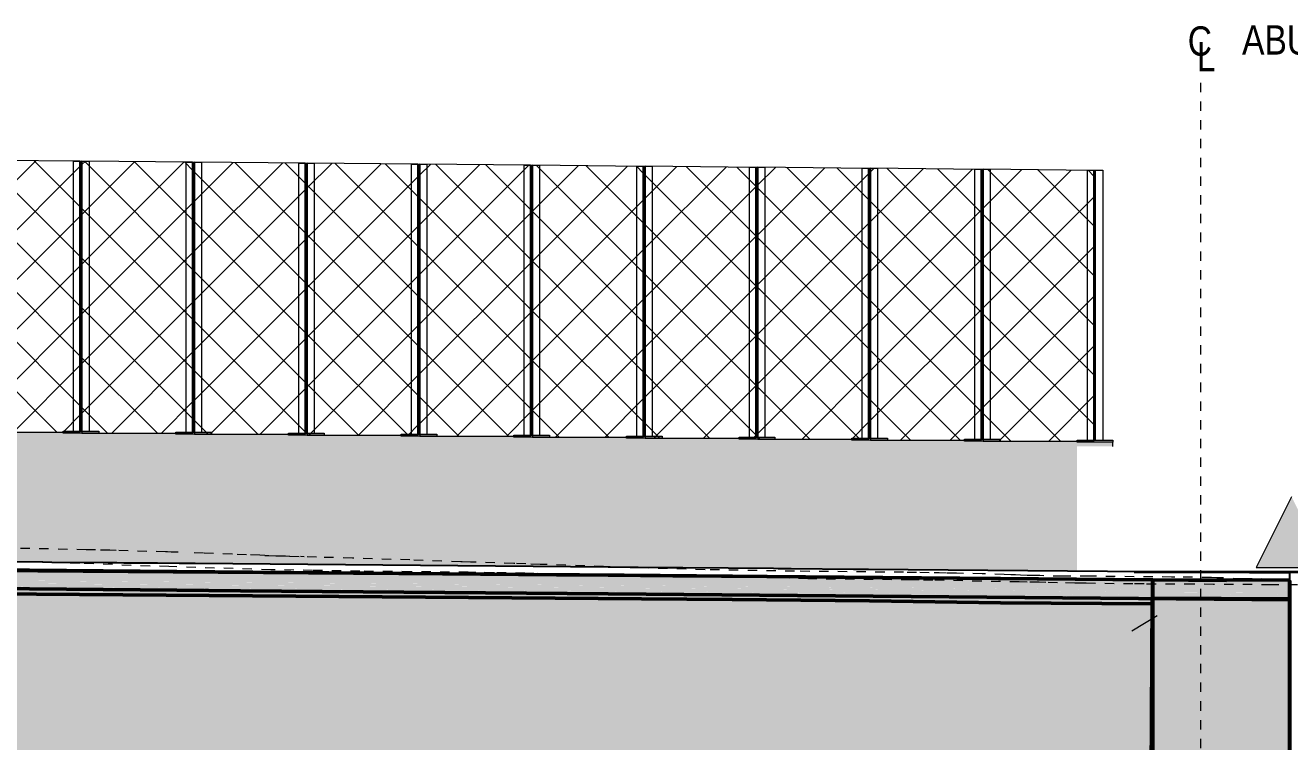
# Model space of a CAD drawing. Header units: metres. Extents: x -1147 to -802, y 5 to 567.
# Drawn here: x -950.44 to -936.96, y 20.04 to 27.68 of the extents above; entities that cross this region are included whole.
import ezdxf

# ---------------------------------------------------------------- set-up
doc = ezdxf.new("R2010")
doc.units = ezdxf.units.M
doc.linetypes.add('Dash - Tight', pattern=[0.0045, 0.003, -0.0015])
doc.linetypes.add('JacobsCenter', pattern=[0.015, 0.009, -0.0015, 0.003, -0.0015])
for name, color, linetype, lineweight in [('A-ANNO-NOTE', 7, 'Continuous', 9), ('A-DETL', 7, 'Continuous', 13), ('A-DETL-GENF', 7, 'Continuous', 9), ('A-FLOR', 7, 'Continuous', 50), ('A-FLOR-PATT', 7, 'Continuous', 40), ('S-BEAM', 7, 'Continuous', 50)]:
    doc.layers.add(name, color=color, linetype=linetype, lineweight=lineweight)
doc.styles.add('Arial Narrow_1', font='ARIALN.TTF', dxfattribs={"height": 0.3125})
pattern_1 = [(45, (-954.57835, 10.849), (-0.265165, 0.265165), []), (135, (-954.57835, 10.849), (-0.265165, -0.265165), [])]

# ---------------------------------------------------------------- blocks, each defined once
blk = doc.blocks.new('T2DPAA-T2D-PWA-SU-M3D-000101_dwg-40820706-DRG-2873010 - ELEVATION')
at = {"color": 9, "linetype": 'Dash - Tight', "lineweight": 18, "true_color": 0xc0c0c0}
for p, q in [((-321.161, 21.955), (-321.247, 21.958)), ((-320.763, 21.943), (-321.161, 21.955)), ((-320.211, 21.923), (-320.763, 21.943)), ((-319.81, 21.909), (-320.211, 21.923)), ((-318.723, 21.876), (-319.81, 21.909)), ((-318.276, 21.869), (-318.723, 21.876)), ((-317.772, 21.86), (-318.276, 21.869)), ((-317.226, 21.855), (-317.772, 21.86)), ((-316.616, 21.849), (-317.226, 21.855)), ((-316.535, 21.847), (-316.616, 21.849)), ((-316.348, 21.844), (-316.535, 21.847)), ((-316.337, 21.844), (-316.348, 21.844)), ((-316.013, 21.838), (-316.337, 21.844)), ((-315.775, 21.833), (-316.013, 21.838)), ((-315.772, 21.833), (-315.774, 21.833)), ((-315.534, 21.825), (-315.772, 21.833)), ((-315.416, 21.82), (-315.534, 21.825)), ((-315.359, 21.817), (-315.416, 21.82)), ((-315.235, 21.815), (-315.359, 21.817)), ((-315.153, 21.813), (-315.233, 21.815)), ((-314.907, 21.806), (-315.153, 21.813)), ((-314.618, 21.807), (-314.907, 21.806)), ((-313.328, 21.793), (-314.618, 21.807)), ((-313.257, 21.79), (-313.328, 21.793)), ((-313.255, 21.79), (-313.257, 21.79)), ((-312.996, 21.779), (-313.255, 21.79)), ((-311.899, 21.768), (-312.996, 21.779)), ((-311.807, 21.767), (-311.899, 21.768)), ((-311.664, 21.764), (-311.807, 21.767)), ((-310.742, 21.746), (-311.664, 21.764)), ((-310.657, 21.744), (-310.742, 21.746)), ((-310.53, 21.742), (-310.657, 21.744)), ((-310.458, 21.74), (-310.53, 21.742)), ((-310.332, 21.738), (-310.458, 21.74)), ((-310.147, 21.734), (-310.332, 21.738)), ((-310.097, 21.733), (-310.147, 21.734)), ((-310.031, 21.732), (-310.097, 21.733)), ((-309.529, 21.724), (-310.031, 21.732)), ((-309.411, 21.724), (-309.529, 21.724)), ((-308.883, 21.721), (-309.411, 21.724)), ((-308.67, 21.72), (-308.883, 21.721)), ((-308.058, 21.716), (-308.67, 21.72)), ((-307.774, 21.715), (-308.058, 21.716))]:
    blk.add_line(p, q, dxfattribs=at)
blk = doc.blocks.new('T2DPAA-T2D-PWA-SU-M3D-000100_SurveySurface_rvt-3-DRG-2873010 - ELEVATION')
at = {"color": 9, "linetype": 'Dash - Tight', "lineweight": 18, "true_color": 0xc0c0c0}
blk.add_blockref('T2DPAA-T2D-PWA-SU-M3D-000101_dwg-40820706-DRG-2873010 - ELEVATION', (0, 0), dxfattribs=at)
blk = doc.blocks.new('T2DPAA-T2D-PWA-SU-M3D-000101_dwg-V28-DRG-2873010 - ELEVATION')
at = {"color": 9, "linetype": 'Dash - Tight', "lineweight": 18, "true_color": 0xc0c0c0}
for p, q in [((-321.091, 22.098), (-322.108, 22.119)), ((-320.691, 22.088), (-321.091, 22.098)), ((-320.439, 22.084), (-320.691, 22.088)), ((-320.592, 22.087), (-320.691, 22.088)), ((-319.844, 22.066), (-320.439, 22.084)), ((-320.37, 22.083), (-320.439, 22.084)), ((-319.822, 22.066), (-319.842, 22.066)), ((-319.785, 22.064), (-319.822, 22.066)), ((-319.709, 22.062), (-319.785, 22.064)), ((-319.44, 22.054), (-319.578, 22.059)), ((-319.132, 22.041), (-319.439, 22.054)), ((-318.98, 22.035), (-319.132, 22.041)), ((-318.838, 22.03), (-318.98, 22.035)), ((-318.785, 22.028), (-318.838, 22.03)), ((-318.785, 22.028), (-318.744, 22.027)), ((-318.744, 22.027), (-318.668, 22.025)), ((-318.667, 22.025), (-318.57, 22.023)), ((-318.57, 22.023), (-318.568, 22.023)), ((-318.567, 22.023), (-318.521, 22.021)), ((-318.52, 22.021), (-318.405, 22.016)), ((-318.368, 22.015), (-318.405, 22.016)), ((-318.236, 22.011), (-318.368, 22.015)), ((-317.852, 21.999), (-318.236, 22.011)), ((-317.238, 21.981), (-317.852, 21.999)), ((-316.697, 21.961), (-317.238, 21.981)), ((-316.682, 21.96), (-316.697, 21.961)), ((-316.591, 21.957), (-316.682, 21.96)), ((-316.132, 21.943), (-316.59, 21.957)), ((-316.119, 21.942), (-316.132, 21.943)), ((-316.001, 21.938), (-316.119, 21.942)), ((-315.849, 21.933), (-316.001, 21.938)), ((-315.175, 21.909), (-315.849, 21.933)), ((-314.902, 21.901), (-315.175, 21.909)), ((-314.889, 21.9), (-314.901, 21.901)), ((-314.092, 21.876), (-314.889, 21.9)), ((-313.137, 21.86), (-314.092, 21.876)), ((-311.976, 21.849), (-313.137, 21.86)), ((-311.838, 21.846), (-311.976, 21.849)), ((-311.703, 21.844), (-311.838, 21.846)), ((-311.602, 21.842), (-311.647, 21.843)), ((-311.596, 21.842), (-311.602, 21.842)), ((-311.518, 21.84), (-311.596, 21.842)), ((-311.411, 21.838), (-311.516, 21.84)), ((-311.137, 21.833), (-311.411, 21.838)), ((-310.901, 21.825), (-311.137, 21.833)), ((-310.831, 21.822), (-310.901, 21.825)), ((-310.814, 21.821), (-310.831, 21.822)), ((-310.809, 21.821), (-310.814, 21.821)), ((-310.783, 21.82), (-310.809, 21.821)), ((-310.727, 21.817), (-310.782, 21.82)), ((-310.658, 21.816), (-310.727, 21.817)), ((-310.604, 21.815), (-310.658, 21.816)), ((-310.522, 21.814), (-310.604, 21.815)), ((-310.278, 21.806), (-310.522, 21.814)), ((-309.991, 21.807), (-310.278, 21.806)), ((-309.117, 21.798), (-309.991, 21.807)), ((-309.083, 21.798), (-309.117, 21.798)), ((-308.693, 21.793), (-309.082, 21.798)), ((-308.634, 21.791), (-308.693, 21.793)), ((-308.362, 21.78), (-308.633, 21.791)), ((-307.259, 21.768), (-308.362, 21.78))]:
    blk.add_line(p, q, dxfattribs=at)
blk = doc.blocks.new('T2DPAA-T2D-PWA-SU-M3D-000100_SurveySurface_rvt-4-DRG-2873010 - ELEVATION')
at = {"color": 9, "linetype": 'Dash - Tight', "lineweight": 18, "true_color": 0xc0c0c0}
blk.add_blockref('T2DPAA-T2D-PWA-SU-M3D-000101_dwg-V28-DRG-2873010 - ELEVATION', (0, 0), dxfattribs=at)
blk = doc.blocks.new('CS_Annot_Centreline Symbol1 - CS_Annot_Centreline Symbol-5070896-DRG-2873010 - ELEVATION')
at = {"layer": 'A-ANNO-NOTE', "attachment_point": 1, "style": 'Arial Narrow_1'}
for s, insert, char_height, width in [('C  ', (-345.955, 27.609), 0.3125, 0.55116), ('L', (-345.858, 27.442), 0.312, 0.24051)]:
    blk.add_mtext(s, dxfattribs=dict(at, insert=insert, char_height=char_height, width=width))

msp = doc.modelspace()

# ---------------------------------------------------------------- hatches: boundary and pattern name
at = {"layer": 'A-DETL-GENF', "true_color": 0x808080}
h = msp.add_hatch(dxfattribs=at)
h.set_pattern_fill('FP_9', color=8, style=0, pattern_type=2)
h.set_pattern_definition(pattern_1)
h.paths.add_polyline_path([(-950.3337, 23.3449), (-949.8572, 23.3449), (-949.8572, 26.2335), (-951.0375, 26.2449), (-951.0372, 23.3449), (-950.3475, 23.3449)])
h = msp.add_hatch(dxfattribs=at)
h.set_pattern_fill('FP_9', color=8, style=0, pattern_type=2)
h.set_pattern_definition(pattern_1)
h.paths.add_polyline_path([(-949.3613, 23.3342), (-948.6559, 23.3342), (-948.6559, 26.2228), (-949.8362, 26.2342), (-949.8362, 23.3342), (-949.3682, 23.3342)])
h = msp.add_hatch(dxfattribs=at)
h.set_pattern_fill('FP_9', color=8, style=0, pattern_type=2)
h.set_pattern_definition(pattern_1)
h.paths.add_polyline_path([(-948.0579, 23.3234), (-947.4546, 23.3234), (-947.4546, 26.212), (-948.6349, 26.2234), (-948.6349, 23.3234), (-948.0855, 23.3234)])
h = msp.add_hatch(dxfattribs=at)
h.set_pattern_fill('FP_9', color=8, style=0, pattern_type=2)
h.set_pattern_definition(pattern_1)
h.paths.add_polyline_path([(-946.8751, 23.3127), (-946.2532, 23.3127), (-946.2532, 26.2013), (-947.4335, 26.2127), (-947.4335, 23.3127), (-946.8786, 23.3127)])
h = msp.add_hatch(dxfattribs=at)
h.set_pattern_fill('FP_9', color=8, style=0, pattern_type=2)
h.set_pattern_definition(pattern_1)
h.paths.add_polyline_path([(-945.6579, 23.302), (-945.0519, 23.302), (-945.0519, 26.1906), (-946.2322, 26.202), (-946.2322, 23.302), (-945.6855, 23.302)])
h = msp.add_hatch(dxfattribs=at)
h.set_pattern_fill('FP_9', color=8, style=0, pattern_type=2)
h.set_pattern_definition(pattern_1)
h.paths.add_polyline_path([(-944.5235, 23.2912), (-943.8506, 23.2923), (-943.8506, 26.1798), (-945.0308, 26.1912), (-945.0304, 23.2912), (-944.5269, 23.2912)])
h = msp.add_hatch(dxfattribs=at)
h.set_pattern_fill('FP_9', color=8, style=0, pattern_type=2)
h.set_pattern_definition(pattern_1)
h.paths.add_polyline_path([(-943.1545, 23.2805), (-942.6492, 23.2805), (-942.6492, 26.1691), (-943.8295, 26.1805), (-943.8295, 23.2805), (-943.1614, 23.2805)])
h = msp.add_hatch(dxfattribs=at)
h.set_pattern_fill('FP_9', color=8, style=0, pattern_type=2)
h.set_pattern_definition(pattern_1)
h.paths.add_polyline_path([(-941.9683, 23.2698), (-941.4479, 23.2698), (-941.4479, 26.1583), (-942.6282, 26.1698), (-942.6282, 23.2698), (-941.9752, 23.2698)])
h = msp.add_hatch(dxfattribs=at)
h.set_pattern_fill('FP_9', color=8, style=0, pattern_type=2)
h.set_pattern_definition(pattern_1)
h.paths.add_polyline_path([(-940.8097, 23.259), (-940.2466, 23.259), (-940.2466, 26.1476), (-941.4268, 26.159), (-941.4268, 23.259), (-940.8132, 23.259)])
h = msp.add_hatch(dxfattribs=at)
h.set_pattern_fill('FP_9', color=8, style=0, pattern_type=2)
h.set_pattern_definition(pattern_1)
h.paths.add_polyline_path([(-939.589, 23.2483), (-939.0452, 23.2486), (-939.0452, 26.1369), (-940.2255, 26.1483), (-940.2255, 23.2483), (-939.5925, 23.2483)])
at = {"layer": 'A-DETL-GENF', "true_color": 0xc0c0c0, "transparency": 33554563}
h = msp.add_hatch(color=9, dxfattribs=at)
h.paths.add_polyline_path([(-939.2252, 21.857), (-939.2252, 23.1911), (-938.8452, 23.1911), (-938.8452, 23.2342), (-973.7189, 23.5455), (-973.7189, 22.1605), (-971.3614, 22.1403), (-971.36, 22.644), (-971.3543, 22.6818), (-971.3383, 22.7233), (-971.3138, 22.76), (-971.2852, 22.7883), (-971.2438, 22.8131), (-971.2059, 22.8263), (-971.1614, 22.8313), (-967.8094, 22.8311), (-967.7667, 22.8262), (-967.7197, 22.8084), (-967.6831, 22.7841), (-967.6532, 22.7531), (-967.6292, 22.7124), (-967.6157, 22.6696), (-967.6114, 22.619), (-967.6114, 22.1082), (-961.7129, 22.0562), (-961.6577, 22.0565), (-961.5887, 22.0565), (-949.6579, 21.9528), (-939.2304, 21.8571)])
h.paths.add_polyline_path([(-962.9646, 22.0945), (-962.9646, 22.0945), (-962.968, 22.0945)])
h.paths.add_polyline_path([(-955.9026, 22.12), (-955.9026, 22.12), (-955.8992, 22.1201)])
h.paths.add_polyline_path([(-953.2854, 22.1253), (-953.2854, 22.1253), (-953.275, 22.1256)])
h.paths.add_polyline_path([(-953.2613, 22.1259), (-953.2613, 22.1259), (-953.2578, 22.1259)])
h.paths.add_polyline_path([(-953.2647, 22.1258), (-953.2647, 22.1258), (-953.2613, 22.1259)])
h.paths.add_polyline_path([(-953.2716, 22.1256), (-953.2716, 22.1256), (-953.2647, 22.1258)])
h.paths.add_polyline_path([(-951.6751, 22.1273), (-951.6751, 22.1273), (-951.6716, 22.1275)])
h.paths.add_polyline_path([(-951.6475, 22.1284), (-951.6475, 22.1284), (-951.6448, 22.1285)])
h.paths.add_polyline_path([(-951.651, 22.1282), (-951.651, 22.1282), (-951.6475, 22.1284)])
h.paths.add_polyline_path([(-953.0199, 22.131), (-953.0199, 22.131), (-953.0177, 22.131)])
h.paths.add_polyline_path([(-957.9578, 22.6228), (-957.9578, 22.6228), (-957.9543, 22.6228)])
h.paths.add_polyline_path([(-955.6302, 23.0923), (-955.6302, 23.0923), (-955.6233, 23.0924)])
h.paths.add_polyline_path([(-953.244, 23.1267), (-953.244, 23.1267), (-953.2302, 23.1269)])
h.paths.add_polyline_path([(-953.2578, 23.1265), (-953.2578, 23.1265), (-953.244, 23.1267)])
at = {"layer": 'A-DETL-GENF', "true_color": 0xff0000, "transparency": 33554563}
msp.add_hatch(color=1, dxfattribs=at).paths.add_polyline_path([(-937.3158, 21.9), (-936.5618, 21.9011), (-936.9385, 22.6545), (-937.3149, 21.9018)])
at = {"layer": 'A-DETL-GENF', "true_color": 0xc0c0c0, "transparency": 33554563}
h = msp.add_hatch(color=9, dxfattribs=at)
h.paths.add_polyline_path([(-936.9585, 18.1374), (-936.9585, 21.5674), (-938.4183, 21.5727), (-938.4186, 19.6429), (-938.8548, 19.6445), (-938.8548, 18.1442), (-938.3527, 18.1435), (-938.3527, 18.1441), (-937.1611, 18.1418), (-937.1607, 18.1381)])
h.paths.add_polyline_path([(-973.9669, 18.2496), (-973.9669, 19.9483), (-974.4036, 19.9499), (-974.4036, 21.8768), (-974.4036, 21.878), (-974.4036, 21.9032), (-975.8646, 21.9152), (-975.8644, 22.0256), (-974.4036, 22.0135), (-974.4036, 22.0436), (-975.8646, 22.0554), (-975.8652, 19.9499), (-975.8647, 18.2496), (-975.4007, 18.2496), (-975.4007, 18.3215), (-974.2007, 18.3215), (-974.2007, 18.2496), (-973.9669, 18.2496)])
h.paths.add_polyline_path([(-936.9585, 21.5772), (-936.9585, 21.595), (-938.4183, 21.6057), (-938.4183, 21.5877), (-936.9684, 21.5773)])
h.paths.add_polyline_path([(-936.9585, 21.611), (-936.9585, 21.6296), (-938.4183, 21.639), (-938.4183, 21.6214), (-936.9684, 21.6111)])
h.paths.add_polyline_path([(-936.9585, 21.6507), (-936.9585, 21.7633), (-938.4183, 21.7675), (-938.4183, 21.6625), (-936.9684, 21.6508)])
h = msp.add_hatch(color=9, dxfattribs=at)
h.paths.add_polyline_path([(-936.9585, 21.5674), (-936.9585, 21.5772), (-938.4183, 21.5872), (-938.4183, 21.5727), (-936.9684, 21.5674)])
h.paths.add_polyline_path([(-936.9585, 21.595), (-936.9585, 21.611), (-938.4183, 21.6214), (-938.4183, 21.6057), (-936.9684, 21.5951)])
h.paths.add_polyline_path([(-936.9585, 21.6296), (-936.9585, 21.6507), (-938.4183, 21.6625), (-938.4183, 21.6403), (-936.9684, 21.6297)])
h.paths.add_polyline_path([(-974.4036, 21.8768), (-974.4036, 21.878), (-974.4851, 21.8775)])
h.paths.add_polyline_path([(-974.4036, 21.9032), (-974.4036, 22.0135), (-975.8646, 22.0244), (-975.8644, 21.9139), (-974.43, 21.9034)])
h.paths.add_polyline_path([(-974.6713, 21.9534), (-974.6713, 21.9534), (-974.6644, 21.9535)])
h.paths.add_polyline_path([(-974.4036, 22.0436), (-974.4036, 22.0754), (-975.8646, 22.0805), (-975.8644, 22.0541), (-974.43, 22.0437)])
h = msp.add_hatch(color=9, dxfattribs=at)
h.paths.add_polyline_path([(-938.4209, 21.5106), (-938.4206, 21.5672), (-941.4382, 21.5933), (-941.4382, 21.5471), (-942.4856, 21.5537), (-942.4856, 21.5554), (-942.5959, 21.5546), (-941.2224, 21.5418), (-939.8373, 21.5225), (-938.4242, 21.5106)])
h.paths.add_polyline_path([(-938.4205, 21.5877), (-938.4204, 21.6057), (-966.6783, 21.8119), (-966.6783, 21.8064), (-966.6511, 21.8054), (-966.71, 21.7598), (-964.9134, 21.7442), (-964.9002, 21.7966), (-955.2854, 21.7118), (-950.4855, 21.6695), (-949.4924, 21.6632), (-950.8717, 21.6765), (-938.458, 21.5879)])
h.paths.add_polyline_path([(-938.4204, 21.6215), (-938.4203, 21.6403), (-967.6114, 21.8521), (-967.6114, 21.8296), (-938.458, 21.6217)])
h.paths.add_polyline_path([(-938.4202, 21.6625), (-938.4196, 21.7689), (-947.0648, 21.8403), (-952.6923, 21.8857), (-962.0853, 21.9697), (-962.8163, 21.9746), (-964.0439, 21.9686), (-967.6114, 21.9944), (-967.6114, 21.957), (-966.9128, 21.9498), (-967.6114, 21.9455), (-967.6114, 21.8979), (-938.4304, 21.6626)])
h.paths.add_polyline_path([(-967.2086, 21.7625), (-967.1551, 21.8145), (-967.1749, 21.8159), (-967.6114, 21.8184), (-967.6114, 21.7666), (-967.2576, 21.763)])
h.paths.add_polyline_path([(-971.4866, 21.8004), (-971.485, 21.8009), (-971.4688, 21.8064), (-971.425, 21.8064), (-971.4326, 21.8121), (-971.3955, 21.8121), (-971.3955, 21.8176), (-971.3614, 21.8182), (-971.3614, 21.8507), (-971.4862, 21.8508), (-971.4866, 21.8064)])
h.paths.add_polyline_path([(-974.3792, 21.8252), (-974.379, 21.8766), (-974.4033, 21.8768), (-974.4033, 21.8254), (-974.3884, 21.8253)])
h.paths.add_polyline_path([(-971.3614, 21.8563), (-971.3614, 21.881), (-974.4031, 21.9032), (-974.4033, 21.878), (-971.3679, 21.8564)])
h.paths.add_polyline_path([(-971.3614, 21.9882), (-971.3614, 22.0215), (-974.4024, 22.0435), (-974.4026, 22.0135), (-971.3679, 21.9882)])
h = msp.add_hatch(color=9, dxfattribs=at)
h.paths.add_polyline_path([(-938.4206, 21.5672), (-938.4205, 21.5877), (-950.8551, 21.6749), (-945.7959, 21.6329), (-941.4377, 21.5975), (-941.4377, 21.5933), (-938.4245, 21.5672)])
h.paths.add_polyline_path([(-938.4204, 21.6057), (-938.4204, 21.6215), (-967.6114, 21.8296), (-967.6114, 21.819), (-938.458, 21.606)])
h.paths.add_polyline_path([(-938.4203, 21.6403), (-938.4202, 21.6625), (-967.6114, 21.8966), (-967.6114, 21.8536), (-938.458, 21.6406)])
h.paths.add_polyline_path([(-971.3614, 21.8507), (-971.3614, 21.8563), (-973.7679, 21.8721), (-971.6162, 21.8538), (-971.3679, 21.8508)])
h.paths.add_polyline_path([(-971.3614, 21.881), (-971.3614, 21.9882), (-974.4026, 22.0135), (-974.4024, 21.9032), (-971.3679, 21.881)])
h.paths.add_polyline_path([(-967.6114, 21.9456), (-966.9128, 21.9512), (-967.6114, 21.957), (-967.6114, 21.946)])
h.paths.add_polyline_path([(-963.9355, 21.9678), (-962.8163, 21.976), (-967.1266, 22.012), (-967.299, 22.0134), (-967.6114, 22.0166), (-967.6114, 21.9944), (-963.9473, 21.9679)])
h.paths.add_polyline_path([(-964.1163, 21.976), (-964.1163, 21.976), (-964.1129, 21.9761)])
h.paths.add_polyline_path([(-971.3614, 22.0215), (-971.3614, 22.0492), (-972.0852, 22.0544), (-972.8093, 22.0608), (-974.4023, 22.0744), (-974.4024, 22.0435), (-971.3645, 22.0216)])
at = {"layer": 'A-DETL-GENF', "true_color": 0xe3e3e3, "transparency": 33554563}
msp.add_hatch(color=254, dxfattribs=at).paths.add_polyline_path([(-938.4339, 19.6913), (-938.426, 21.5106), (-940.1908, 21.5264), (-941.6028, 21.5463), (-942.5959, 21.556), (-942.4856, 21.5554), (-942.4856, 21.5537), (-941.7132, 21.5485), (-941.7132, 21.5479), (-941.4382, 21.5471), (-941.4382, 21.5933), (-949.6579, 21.6631), (-952.6371, 21.6877), (-962.0715, 21.772), (-964.9002, 21.7966), (-964.9134, 21.7442), (-966.71, 21.7598), (-966.6508, 21.806), (-966.6783, 21.8064), (-966.6783, 21.812), (-967.1197, 21.8145), (-967.1561, 21.8145), (-967.2086, 21.7625), (-967.6114, 21.7666), (-967.6114, 20.3313), (-967.6164, 20.2868), (-967.6312, 20.2445), (-967.655, 20.2066), (-967.6867, 20.175), (-967.7246, 20.1511), (-967.7669, 20.1363), (-967.8114, 20.1313), (-971.1614, 20.1313), (-971.2059, 20.1363), (-971.2482, 20.1511), (-971.2861, 20.175), (-971.3178, 20.2066), (-971.3416, 20.2445), (-971.3564, 20.2868), (-971.3614, 20.3313), (-971.3614, 21.8173), (-971.3955, 21.8163), (-971.3955, 21.8119), (-971.4326, 21.8121), (-971.425, 21.8064), (-971.4688, 21.8064), (-971.4866, 21.8004), (-971.4866, 21.8518), (-974.379, 21.8766), (-974.3884, 19.9978), (-968.8867, 19.9791), (-956.0965, 19.901), (-950.9086, 19.8465), (-938.4528, 19.6915)])
h = msp.add_hatch(color=254, dxfattribs=at)
h.paths.add_polyline_path([(-941.4377, 21.5933), (-941.4382, 21.5975), (-947.0096, 21.6424), (-946.2372, 21.635), (-941.4382, 21.5933)])
h.paths.add_polyline_path([(-971.4862, 21.8518), (-971.4866, 21.8529), (-971.4866, 21.8518)])
at = {"layer": 'A-FLOR-PATT', "lineweight": 50, "true_color": 0xc8c8c8}
h = msp.add_hatch(color=9, dxfattribs=at)
h.paths.add_polyline_path([(-938.4186, 21.5672), (-938.4196, 21.5877), (-938.4205, 21.5872), (-938.4196, 21.5672)])
h.paths.add_polyline_path([(-938.4183, 21.6057), (-938.4196, 21.6215), (-938.4204, 21.6215), (-938.4196, 21.6057)])
h.paths.add_polyline_path([(-938.4183, 21.6403), (-938.4196, 21.6625), (-938.4202, 21.6625), (-938.4196, 21.6403)])
h.paths.add_polyline_path([(-962.7191, 21.9752), (-962.7129, 21.9766), (-967.6114, 22.0186), (-967.6114, 22.0166), (-967.0128, 22.012), (-966.7956, 22.0105), (-962.7198, 21.9752)])
h.paths.add_polyline_path([(-974.4024, 22.0435), (-974.4023, 22.0754), (-971.6162, 22.0513), (-971.4866, 22.0518), (-975.8646, 22.088), (-975.8644, 22.0814), (-974.4036, 22.0744), (-974.4035, 22.0436)])

# ---------------------------------------------------------------- linework, layer by layer
at = {"layer": 'A-DETL', "linetype": 'JacobsCenter'}
msp.add_line((-937.9056, 13.1723), (-937.9056, 27.0949), dxfattribs=at)
at = {"layer": 'A-DETL', "color": 8, "true_color": 0x808080}
for p, q in [((-949.8572, 26.2335), (-951.0375, 26.2449)), ((-949.931, 26.2342), (-949.931, 23.3542)), ((-949.931, 26.2342), (-949.761, 26.2342)), ((-949.8572, 23.3449), (-949.8572, 26.2335)), ((-949.851, 26.2342), (-949.8431, 26.2342)), ((-949.851, 23.3542), (-949.851, 26.2342)), ((-949.8431, 26.2342), (-949.8431, 23.3542)), ((-948.6559, 26.2228), (-949.8362, 26.2342)), ((-949.8362, 26.2342), (-949.8362, 23.3342)), ((-949.761, 26.2342), (-949.761, 23.3542)), ((-948.7297, 26.2234), (-948.7297, 23.3434)), ((-948.7297, 26.2234), (-948.5597, 26.2234)), ((-948.6559, 23.3342), (-948.6559, 26.2228)), ((-948.6497, 26.2234), (-948.6418, 26.2234)), ((-948.6497, 23.3434), (-948.6497, 26.2234)), ((-948.6418, 26.2234), (-948.6418, 23.3434)), ((-947.4546, 26.212), (-948.6349, 26.2234)), ((-948.6349, 26.2234), (-948.6349, 23.3234)), ((-948.5597, 26.2234), (-948.5597, 23.3434)), ((-947.5284, 26.2127), (-947.5284, 23.3327)), ((-947.5284, 26.2127), (-947.3584, 26.2127)), ((-947.4546, 23.3234), (-947.4546, 26.212)), ((-947.4484, 26.2127), (-947.4405, 26.2127)), ((-947.4484, 23.3327), (-947.4484, 26.2127)), ((-947.4405, 26.2127), (-947.4405, 23.3327)), ((-946.2532, 26.2013), (-947.4335, 26.2127)), ((-947.4335, 26.2127), (-947.4335, 23.3127)), ((-947.3584, 26.2127), (-947.3584, 23.3327)), ((-946.327, 26.202), (-946.327, 23.322)), ((-946.327, 26.202), (-946.157, 26.202)), ((-946.2532, 23.3127), (-946.2532, 26.2013)), ((-946.247, 26.202), (-946.2391, 26.202)), ((-946.247, 23.322), (-946.247, 26.202)), ((-946.2391, 26.202), (-946.2391, 23.322)), ((-945.0519, 26.1906), (-946.2322, 26.202)), ((-946.2322, 26.202), (-946.2322, 23.302)), ((-946.157, 26.202), (-946.157, 23.322)), ((-945.1257, 26.1912), (-945.1257, 23.3112)), ((-945.1257, 26.1912), (-944.9557, 26.1912)), ((-945.0519, 23.302), (-945.0519, 26.1906)), ((-945.0457, 26.1912), (-945.0378, 26.1912)), ((-945.0457, 23.3112), (-945.0457, 26.1912)), ((-945.0378, 26.1912), (-945.0378, 23.3112)), ((-943.8506, 26.1798), (-945.0308, 26.1912)), ((-945.0308, 26.1912), (-945.0308, 23.2912)), ((-944.9557, 26.1912), (-944.9557, 23.3112)), ((-943.9244, 26.1805), (-943.9244, 23.3005)), ((-943.9244, 26.1805), (-943.7544, 26.1805)), ((-943.8506, 23.2912), (-943.8506, 26.1798)), ((-943.8444, 26.1805), (-943.8365, 26.1805)), ((-943.8444, 23.3005), (-943.8444, 26.1805)), ((-943.8365, 26.1805), (-943.8365, 23.3005)), ((-942.6492, 26.1691), (-943.8295, 26.1805)), ((-943.8295, 26.1805), (-943.8295, 23.2805)), ((-943.7544, 26.1805), (-943.7544, 23.3005)), ((-942.723, 26.1698), (-942.723, 23.2898)), ((-942.723, 26.1698), (-942.553, 26.1698)), ((-942.6492, 23.2805), (-942.6492, 26.1691)), ((-942.643, 26.1698), (-942.6351, 26.1698)), ((-942.643, 23.2898), (-942.643, 26.1698)), ((-942.6351, 26.1698), (-942.6351, 23.2898)), ((-941.4479, 26.1583), (-942.6282, 26.1698)), ((-942.6282, 26.1698), (-942.6282, 23.2698)), ((-942.553, 26.1698), (-942.553, 23.2898)), ((-941.5217, 26.159), (-941.5217, 23.279)), ((-941.5217, 26.159), (-941.3517, 26.159)), ((-941.4479, 23.2698), (-941.4479, 26.1583)), ((-941.4417, 26.159), (-941.4338, 26.159)), ((-941.4417, 23.279), (-941.4417, 26.159)), ((-941.4338, 26.159), (-941.4338, 23.279)), ((-940.2466, 26.1476), (-941.4268, 26.159)), ((-941.4268, 26.159), (-941.4268, 23.259)), ((-941.3517, 26.159), (-941.3517, 23.279)), ((-940.3204, 26.1483), (-940.3204, 23.2683)), ((-940.3204, 26.1483), (-940.1504, 26.1483)), ((-940.2466, 23.259), (-940.2466, 26.1476)), ((-940.2404, 26.1483), (-940.2325, 26.1483)), ((-940.2404, 23.2683), (-940.2404, 26.1483)), ((-940.2325, 26.1483), (-940.2325, 23.2683)), ((-939.0452, 26.1369), (-940.2255, 26.1483)), ((-940.2255, 26.1483), (-940.2255, 23.2483)), ((-940.1504, 26.1483), (-940.1504, 23.2683)), ((-939.119, 26.1376), (-939.119, 23.2576)), ((-939.119, 26.1376), (-938.949, 26.1376)), ((-939.0452, 23.2483), (-939.0452, 26.1369)), ((-939.039, 26.1376), (-939.0311, 26.1376)), ((-939.039, 23.2576), (-939.039, 26.1376)), ((-939.0311, 26.1376), (-939.0311, 23.2576)), ((-938.949, 26.1376), (-938.949, 23.2576)), ((-951.0375, 23.3449), (-949.8572, 23.3449)), ((-950.0372, 23.3542), (-949.6572, 23.3542)), ((-950.0372, 23.3342), (-950.0372, 23.3542)), ((-949.6572, 23.3342), (-950.0372, 23.3342)), ((-949.8431, 23.3542), (-949.851, 23.3542)), ((-949.8362, 23.3342), (-948.6559, 23.3342)), ((-949.6572, 23.3542), (-949.6572, 23.3342)), ((-948.8359, 23.3434), (-948.4559, 23.3434)), ((-948.8359, 23.3234), (-948.8359, 23.3434)), ((-948.6418, 23.3434), (-948.6497, 23.3434)), ((-948.4559, 23.3434), (-948.4559, 23.3234)), ((-947.6345, 23.3327), (-947.2545, 23.3327)), ((-947.6345, 23.3127), (-947.6345, 23.3327)), ((-947.4405, 23.3327), (-947.4484, 23.3327)), ((-947.2545, 23.3327), (-947.2545, 23.3127)), ((-948.4559, 23.3234), (-948.8359, 23.3234)), ((-948.6349, 23.3234), (-947.4546, 23.3234)), ((-947.2545, 23.3127), (-947.6345, 23.3127)), ((-947.4335, 23.3127), (-946.2532, 23.3127)), ((-946.4332, 23.322), (-946.0532, 23.322)), ((-946.4332, 23.302), (-946.4332, 23.322)), ((-946.0532, 23.302), (-946.4332, 23.302)), ((-946.2391, 23.322), (-946.247, 23.322)), ((-946.2322, 23.302), (-945.0519, 23.302)), ((-946.0532, 23.322), (-946.0532, 23.302)), ((-945.2319, 23.3112), (-944.8519, 23.3112)), ((-945.2319, 23.2912), (-945.2319, 23.3112)), ((-944.8519, 23.2912), (-945.2319, 23.2912)), ((-945.0378, 23.3112), (-945.0457, 23.3112)), ((-945.0308, 23.2912), (-943.8506, 23.2912)), ((-944.8519, 23.3112), (-944.8519, 23.2912)), ((-944.0305, 23.3005), (-943.6505, 23.3005)), ((-944.0305, 23.2805), (-944.0305, 23.3005)), ((-943.6505, 23.2805), (-944.0305, 23.2805)), ((-943.8365, 23.3005), (-943.8444, 23.3005)), ((-943.8295, 23.2805), (-942.6492, 23.2805)), ((-943.6505, 23.3005), (-943.6505, 23.2805)), ((-942.8292, 23.2898), (-942.4492, 23.2898)), ((-942.8292, 23.2698), (-942.8292, 23.2898)), ((-942.4492, 23.2698), (-942.8292, 23.2698)), ((-942.6351, 23.2898), (-942.643, 23.2898)), ((-942.6282, 23.2698), (-941.4479, 23.2698)), ((-942.4492, 23.2898), (-942.4492, 23.2698)), ((-941.6279, 23.279), (-941.2479, 23.279)), ((-941.6279, 23.259), (-941.6279, 23.279)), ((-941.2479, 23.259), (-941.6279, 23.259)), ((-941.4338, 23.279), (-941.4417, 23.279)), ((-941.4268, 23.259), (-940.2466, 23.259)), ((-941.2479, 23.279), (-941.2479, 23.259)), ((-940.4265, 23.2683), (-940.0465, 23.2683)), ((-940.4265, 23.2483), (-940.4265, 23.2683)), ((-940.0465, 23.2483), (-940.4265, 23.2483)), ((-940.2325, 23.2683), (-940.2404, 23.2683)), ((-940.2255, 23.2483), (-939.0452, 23.2483)), ((-940.0465, 23.2683), (-940.0465, 23.2483)), ((-939.2252, 23.2576), (-938.8452, 23.2576)), ((-939.2252, 23.2376), (-939.2252, 23.2576)), ((-938.8452, 23.2376), (-939.2252, 23.2376)), ((-939.0311, 23.2576), (-939.039, 23.2576)), ((-938.8452, 23.2576), (-938.8452, 23.2376))]:
    msp.add_line(p, q, dxfattribs=at)
at = {"layer": 'A-DETL', "lineweight": 18}
msp.add_line((-938.8452, 23.1911), (-938.8452, 23.2342), dxfattribs=at)
at = {"layer": 'A-DETL', "color": 1, "lineweight": 18, "true_color": 0xff0000}
for p, q in [((-936.9385, 22.6545), (-937.3158, 21.9)), ((-937.3158, 21.9), (-936.5612, 21.9))]:
    msp.add_line(p, q, dxfattribs=at)
at = {"layer": 'A-DETL', "lineweight": 50}
for p, q in [((-944.056, 21.8168), (-951.5907, 21.8757)), ((-942.901, 21.807), (-944.056, 21.8168)), ((-941.4361, 21.7948), (-942.901, 21.807)), ((-940.0411, 21.7826), (-941.4361, 21.7948)), ((-938.4196, 21.7689), (-940.0411, 21.7826)), ((-938.4209, 21.5106), (-938.4196, 21.7689)), ((-936.9585, 21.7633), (-938.4183, 21.7684)), ((-938.4183, 21.7684), (-938.4183, 19.6429)), ((-936.9585, 18.1374), (-936.9585, 21.7633)), ((-951.5924, 21.6257), (-943.8698, 21.5654)), ((-943.8698, 21.5654), (-942.9031, 21.5572)), ((-942.9031, 21.5572), (-941.4382, 21.545)), ((-941.4382, 21.545), (-940.0433, 21.5243)), ((-940.0433, 21.5243), (-938.4209, 21.5106))]:
    msp.add_line(p, q, dxfattribs=at)
at = {"layer": 'A-DETL', "color": 8, "lineweight": 35, "true_color": 0x808080}
msp.add_line((-938.617, 21.855), (-932.8742, 21.8484), dxfattribs=at)
at = {"layer": 'A-DETL', "color": 252, "lineweight": 50, "true_color": 0x888888}
msp.add_line((-938.4339, 19.6913), (-938.4245, 21.5631), dxfattribs=at)
at = {"layer": 'A-DETL', "color": 7, "lineweight": 9, "true_color": 0xffffff}
msp.add_line((-938.372, 21.3828), (-938.6422, 21.2208), dxfattribs=at)
at = {"layer": 'A-FLOR'}
for p, q in [((-948.8233, 21.8575), (-958.6573, 21.9418)), ((-944.776, 21.8223), (-948.8233, 21.8575)), ((-944.7345, 21.8219), (-944.7752, 21.8223)), ((-944.5446, 21.8203), (-944.7338, 21.8219)), ((-944.5304, 21.8201), (-944.5445, 21.8203)), ((-944.2241, 21.8175), (-944.5298, 21.8201)), ((-943.5369, 21.8115), (-944.2241, 21.8175)), ((-943.4166, 21.8105), (-943.5368, 21.8115)), ((-943.3939, 21.8103), (-943.4166, 21.8105)), ((-943.3192, 21.8096), (-943.3939, 21.8103)), ((-943.0183, 21.807), (-943.3192, 21.8096)), ((-942.9803, 21.8067), (-943.0183, 21.807)), ((-942.9412, 21.8064), (-942.9803, 21.8067)), ((-939.6491, 21.7779), (-942.9407, 21.8064)), ((-937.6305, 21.7604), (-939.6491, 21.7779)), ((-936.9576, 21.7417), (-936.9576, 21.7545)), ((-936.9576, 21.7384), (-936.9576, 21.74)), ((-936.9576, 21.7343), (-936.9576, 21.7378)), ((-936.9576, 21.7314), (-936.9576, 21.7343)), ((-936.9576, 21.7269), (-936.9576, 21.7303)), ((-936.9576, 21.7238), (-936.9576, 21.7269)), ((-936.9576, 21.7214), (-936.9576, 21.723)), ((-936.9576, 21.7194), (-936.9576, 21.7214)), ((-936.9576, 21.7172), (-936.9576, 21.7188)), ((-936.9576, 21.7146), (-936.9576, 21.7162)), ((-936.9576, 21.7044), (-936.9576, 21.7144)), ((-950.8551, 21.6749), (-948.8233, 21.6575)), ((-948.8233, 21.6575), (-948.1469, 21.6516)), ((-948.1468, 21.6516), (-944.2241, 21.6175)), ((-944.2241, 21.6175), (-936.9576, 21.5545)), ((-936.9576, 21.6929), (-936.9576, 21.7042)), ((-936.9576, 21.6857), (-936.9576, 21.6929)), ((-936.9576, 21.6801), (-936.9576, 21.685)), ((-936.9576, 21.6762), (-936.9576, 21.6778)), ((-936.9576, 21.659), (-936.9576, 21.6756)), ((-936.9576, 21.6565), (-936.9576, 21.659)), ((-936.9576, 21.6314), (-936.9576, 21.6557)), ((-936.9576, 21.6296), (-936.9576, 21.6314)), ((-936.9576, 21.6238), (-936.9576, 21.6296)), ((-936.9576, 21.6127), (-936.9576, 21.6234)), ((-936.9576, 21.6081), (-936.9576, 21.611)), ((-936.9576, 21.5971), (-936.9576, 21.6081)), ((-936.9576, 21.595), (-936.9576, 21.5971)), ((-936.9576, 21.5891), (-936.9576, 21.595)), ((-936.9576, 21.5792), (-936.9576, 21.5891)), ((-936.9576, 21.5768), (-936.9576, 21.5792)), ((-936.9576, 21.5733), (-936.9576, 21.5768)), ((-936.9576, 21.5545), (-936.9576, 21.5721))]:
    msp.add_line(p, q, dxfattribs=at)
at = {"layer": 'A-FLOR', "lineweight": 25}
for p, q in [((-958.6083, 21.942), (-948.7981, 21.8578)), ((-950.2517, 21.9553), (-951.3569, 21.9648)), ((-950.1583, 21.9545), (-950.2517, 21.9553)), ((-949.5571, 21.9493), (-950.1583, 21.9545)), ((-949.4654, 21.9486), (-949.5571, 21.9493)), ((-949.3912, 21.9479), (-949.4648, 21.9486)), ((-949.1389, 21.9458), (-949.3912, 21.9479)), ((-949.0303, 21.9448), (-949.1389, 21.9458)), ((-948.7981, 21.9428), (-949.0303, 21.9448)), ((-948.7733, 21.9426), (-948.7981, 21.9428)), ((-948.7981, 21.8578), (-944.7416, 21.822)), ((-948.7283, 21.9422), (-948.7733, 21.9426)), ((-948.6306, 21.9414), (-948.7282, 21.9422)), ((-944.2241, 21.9025), (-948.6306, 21.9414)), ((-943.9889, 21.9005), (-944.2241, 21.9025)), ((-943.9232, 21.8999), (-943.9889, 21.9005)), ((-943.9158, 21.8999), (-943.9232, 21.8999)), ((-943.9043, 21.8998), (-943.9158, 21.8999)), ((-943.6238, 21.8974), (-943.9043, 21.8998)), ((-937.3857, 21.8447), (-938.4787, 21.8539)), ((-936.9576, 21.8412), (-937.3857, 21.8447)), ((-944.7407, 21.822), (-944.6122, 21.8209)), ((-944.6122, 21.8209), (-944.2241, 21.8175)), ((-944.2241, 21.8175), (-943.5763, 21.812)), ((-943.5752, 21.812), (-943.4279, 21.8107)), ((-943.4279, 21.8107), (-943.4054, 21.8106)), ((-943.4054, 21.8106), (-943.3311, 21.8099)), ((-943.3311, 21.8099), (-943.0354, 21.8074)), ((-943.0353, 21.8074), (-943.028, 21.8074)), ((-943.028, 21.8074), (-942.9656, 21.8068)), ((-942.9649, 21.8068), (-939.7425, 21.7796)), ((-939.7425, 21.7796), (-937.3857, 21.7597)), ((-937.3857, 21.7597), (-936.9576, 21.7562)), ((-936.9576, 21.8042), (-936.9576, 21.8412)), ((-936.9576, 21.8015), (-936.9576, 21.804)), ((-936.9576, 21.7918), (-936.9576, 21.8013)), ((-936.9576, 21.787), (-936.9576, 21.791)), ((-936.9576, 21.7835), (-936.9576, 21.7866)), ((-936.9576, 21.7772), (-936.9576, 21.7835)), ((-936.9576, 21.7744), (-936.9576, 21.7761)), ((-936.9576, 21.7696), (-936.9576, 21.7744)), ((-936.9576, 21.766), (-936.9576, 21.7696)), ((-936.9576, 21.7594), (-936.9576, 21.7657)), ((-936.9576, 21.7562), (-936.9576, 21.7594))]:
    msp.add_line(p, q, dxfattribs=at)
at = {"layer": 'A-FLOR', "color": 251, "lineweight": 25, "true_color": 0x626262}
for p, q in [((-943.4305, 21.8958), (-943.6235, 21.8974)), ((-942.461, 21.8876), (-943.4304, 21.8958)), ((-942.4127, 21.8872), (-942.461, 21.8876)), ((-942.3151, 21.8863), (-942.4127, 21.8872)), ((-942.2742, 21.886), (-942.3151, 21.8863)), ((-941.6084, 21.8804), (-942.2742, 21.886)), ((-941.4475, 21.879), (-941.6084, 21.8804)), ((-938.4792, 21.854), (-941.4475, 21.879))]:
    msp.add_line(p, q, dxfattribs=at)
at = {"layer": 'S-BEAM'}
for p, q in [((-938.4186, 21.5727), (-938.4186, 19.6823)), ((-936.9576, 21.5674), (-938.4186, 21.5727)), ((-936.9576, 18.1766), (-936.9576, 21.5674))]:
    msp.add_line(p, q, dxfattribs=at)

# ---------------------------------------------------------------- block references
at = {"lineweight": 5}
for name in ['T2DPAA-T2D-PWA-SU-M3D-000100_SurveySurface_rvt-4-DRG-2873010 - ELEVATION', 'T2DPAA-T2D-PWA-SU-M3D-000100_SurveySurface_rvt-3-DRG-2873010 - ELEVATION']:
    msp.add_blockref(name, (-629.1003, 0), dxfattribs=at)
at = {"layer": 'A-ANNO-NOTE'}
msp.add_blockref('CS_Annot_Centreline Symbol1 - CS_Annot_Centreline Symbol-5070896-DRG-2873010 - ELEVATION', (-592.0899, 0.0641), dxfattribs=at)

# ---------------------------------------------------------------- texts
at = {"layer": 'A-ANNO-NOTE', "insert": (-937.4656, 27.6848), "char_height": 0.3125, "attachment_point": 1, "style": 'Arial Narrow_1', "bg_fill": 3, "box_fill_scale": 1, "bg_fill_color": 256, "bg_fill_true_color": 13158600, "bg_fill_transparency": 0}
msp.add_mtext('ABUTMENT A', dxfattribs=at)

doc.saveas('drawing.dxf')
